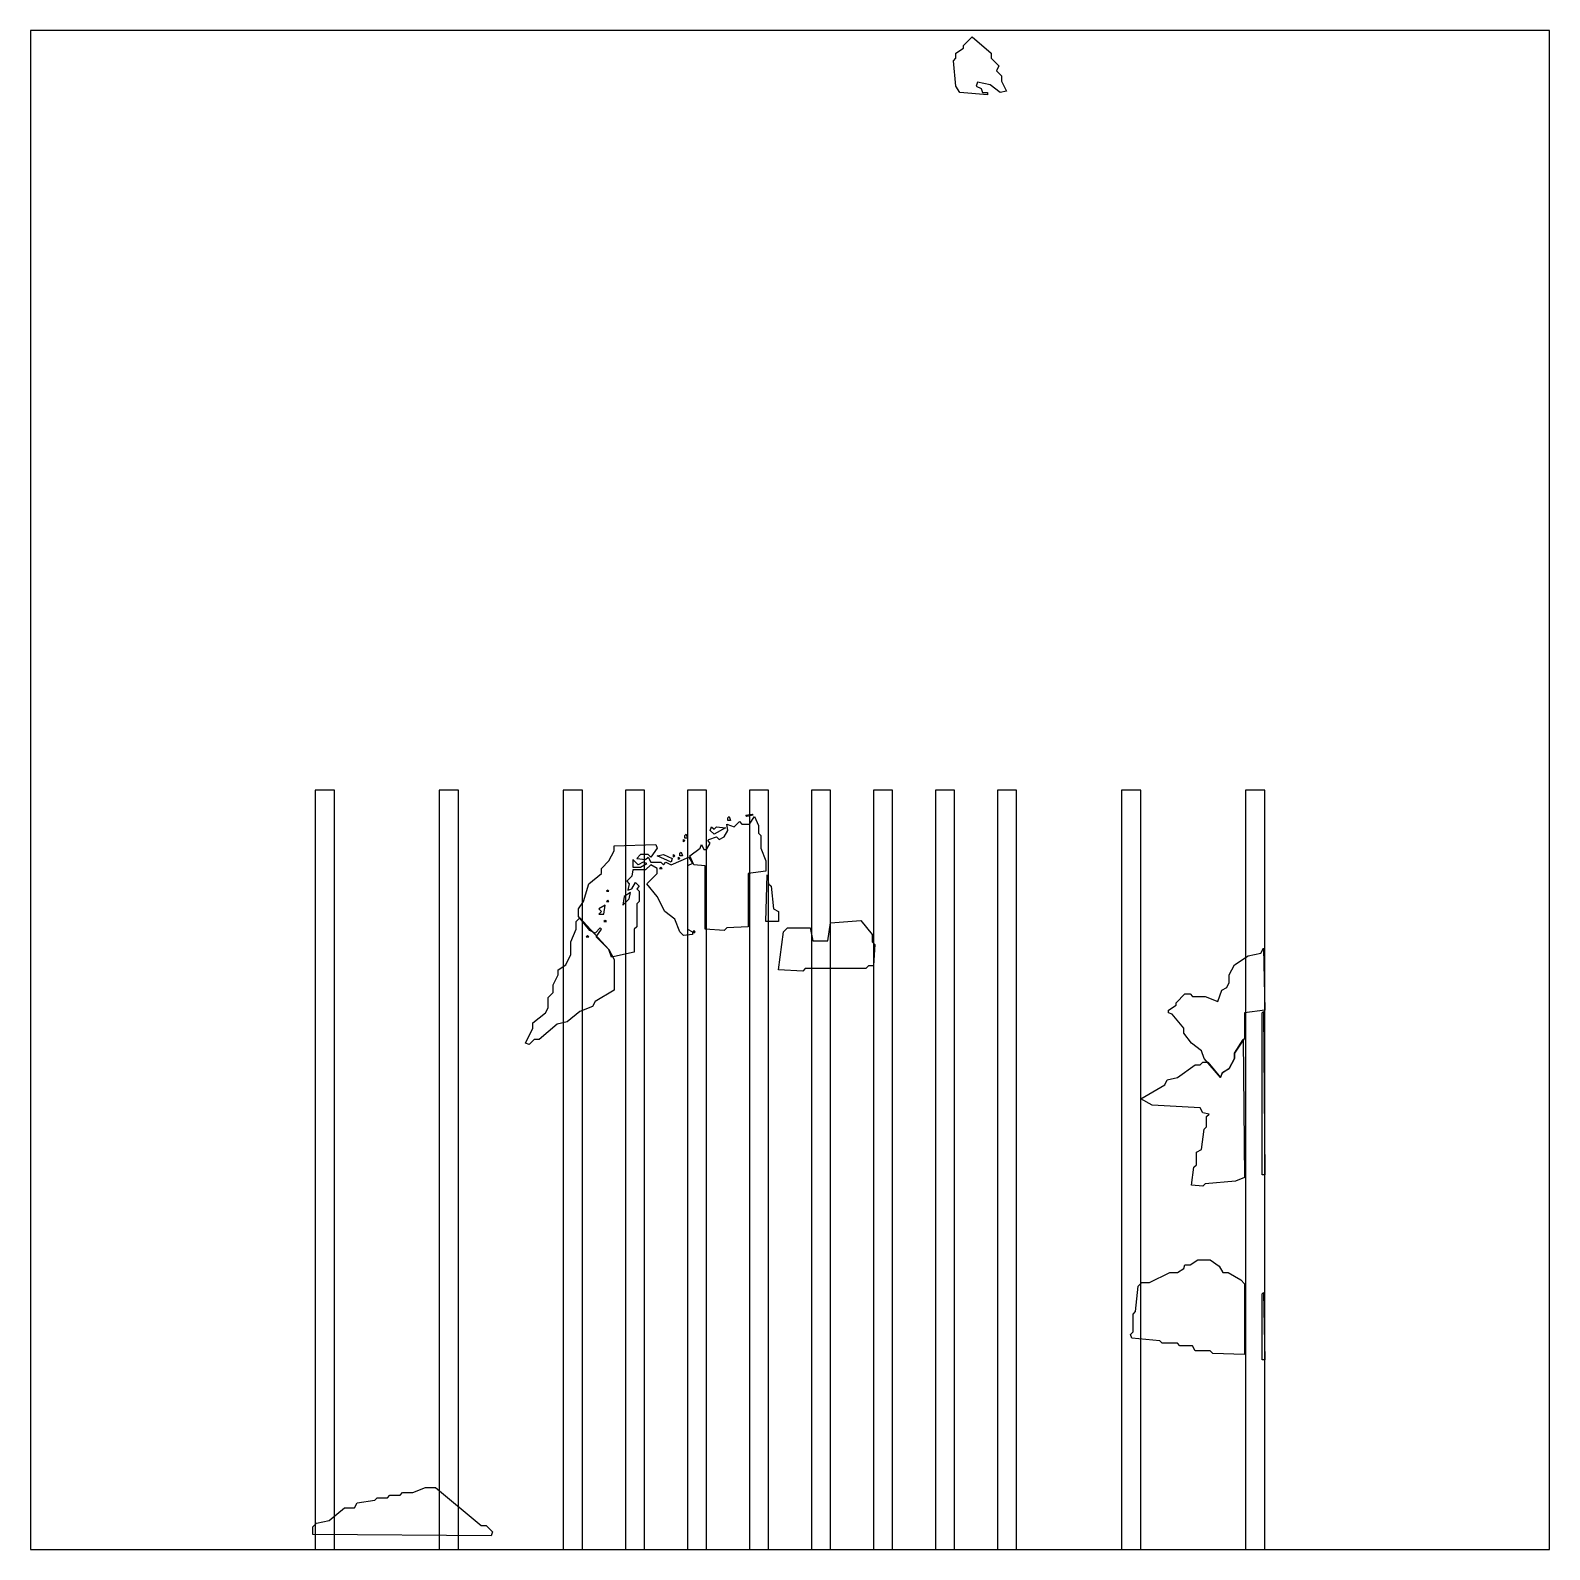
# Model space of a CAD drawing. Header units: millimetres. Extents: x 0 to 283, y 0 to 283.
import ezdxf

# ---------------------------------------------------------------- set-up
doc = ezdxf.new("R2010")
doc.units = ezdxf.units.MM
for name, color, linetype in [('CUT_OUTLINE', 5, 'Continuous'), ('CUT_SLOT', 1, 'Continuous'), ('ENG_D', 3, 'Continuous'), ('ENG_K', 2, 'Continuous'), ('ENG_L', 4, 'Continuous')]:
    doc.layers.add(name, color=color, linetype=linetype)

msp = doc.modelspace()

# ---------------------------------------------------------------- linework, layer by layer
at = {"layer": 'CUT_OUTLINE'}
msp.add_lwpolyline([(0, 0), (282.84, 0), (282.84, 282.84), (0, 282.84), (0, 0)], close=True, dxfattribs=at)
at = {"layer": 'CUT_SLOT'}
for points in [[(53.04, 0), (56.6, 0), (56.6, 141.42), (53.04, 141.42), (53.04, 0)], [(76.13, 0), (79.69, 0), (79.69, 141.42), (76.13, 141.42), (76.13, 0)], [(99.22, 0), (102.79, 0), (102.79, 141.42), (99.22, 141.42), (99.22, 0)], [(110.77, 0), (114.34, 0), (114.34, 141.42), (110.77, 141.42), (110.77, 0)], [(122.32, 0), (125.88, 0), (125.88, 141.42), (122.32, 141.42), (122.32, 0)], [(133.87, 0), (137.43, 0), (137.43, 141.42), (133.87, 141.42), (133.87, 0)], [(145.41, 0), (148.98, 0), (148.98, 141.42), (145.41, 141.42), (145.41, 0)], [(156.96, 0), (160.52, 0), (160.52, 141.42), (156.96, 141.42), (156.96, 0)], [(168.51, 0), (172.07, 0), (172.07, 141.42), (168.51, 141.42), (168.51, 0)], [(180.05, 0), (183.62, 0), (183.62, 141.42), (180.05, 141.42), (180.05, 0)], [(203.15, 0), (206.71, 0), (206.71, 141.42), (203.15, 141.42), (203.15, 0)], [(226.24, 0), (229.81, 0), (229.81, 141.42), (226.24, 141.42), (226.24, 0)]]:
    msp.add_lwpolyline(points, close=True, dxfattribs=at)
at = {"layer": 'ENG_D'}
for points in [[(173.01, 271.29), (172.3, 272.47), (171.83, 277.19), (172.3, 277.66), (172.3, 278.6), (173.71, 279.54), (173.71, 280.01), (175.36, 281.66), (178.9, 278.6), (178.9, 277.66), (180.31, 276.24), (179.84, 275.3), (180.78, 274.36), (180.78, 273.41), (181.73, 271.53), (180.55, 271.29), (178.66, 272.71), (176.31, 273.18), (176.07, 272.47), (177.01, 272), (177.25, 271.29), (178.19, 271.29), (178.19, 270.82), (173.01, 271.29)], [(124.92, 131.29), (125.39, 130.34), (125.87, 130.34), (126.57, 131.52), (126.1, 131.99), (126.34, 132.23), (127.75, 132.7), (128.22, 132.23), (129.16, 132.7), (129.87, 133.88), (129.64, 135.06), (131.05, 134.59), (131.99, 135.53), (132.46, 135.06), (133.88, 135.06), (134.82, 136.47), (135.53, 134.82), (135.53, 133.41), (136, 132.94), (136, 130.58), (136.94, 128.22), (136.94, 126.34), (133.64, 125.87), (133.64, 115.97), (129.64, 115.73), (129.16, 115.26), (125.63, 115.49), (125.63, 127.28), (123.51, 127.51), (122.8, 129.16), (124.69, 130.58), (124.92, 131.29)], [(130.11, 136.47), (130.34, 135.76), (129.87, 135.76), (129.87, 136.24), (130.11, 136.47)], [(134.35, 136.94), (134.59, 136.71), (133.41, 136.47), (133.17, 136.71), (134.35, 136.94)], [(127.75, 134.59), (129.4, 134.35), (127.28, 133.17), (126.57, 133.88), (126.81, 134.59), (127.28, 134.11), (127.75, 134.59)], [(138.36, 119.27), (139.3, 118.79), (139.3, 116.91), (136.94, 116.91), (137.18, 125.63), (137.41, 123.98), (137.89, 123.51), (138.36, 119.27)], [(97.35, 103.71), (97.35, 105.12), (98.29, 107.01), (98.29, 107.95), (99.7, 108.89), (100.64, 110.78), (100.64, 113.14), (101.59, 115.49), (101.59, 116.91), (102.29, 117.62), (107.72, 111.72), (108.66, 109.84), (108.66, 104.18), (105.12, 102.06), (104.65, 101.12), (102.29, 100.17), (99.94, 98.29), (98.05, 97.82), (94.75, 94.99), (93.81, 94.99), (92.87, 94.05), (92.16, 94.28), (93.57, 97.11), (93.57, 98.05), (95.93, 99.94), (96.4, 100.88), (96.4, 102.77), (97.35, 103.71)], [(103.94, 114.08), (103.71, 114.32), (103.47, 114.08), (103.94, 114.08)], [(123.51, 114.79), (123.51, 115.26), (123.74, 115.02), (123.51, 114.79)], [(60.81, 8.72), (64.11, 9.19), (64.58, 9.66), (66.47, 9.66), (66.94, 10.14), (68.83, 10.14), (69.3, 10.61), (71.18, 10.61), (73.54, 11.55), (75.42, 11.55), (83.91, 4.48), (84.85, 4.48), (86.03, 3.3), (85.8, 2.59), (52.56, 2.83), (52.56, 4.24), (53.27, 4.95), (55.63, 5.42), (58.45, 7.78), (60.34, 7.78), (60.81, 8.72)]]:
    msp.add_lwpolyline(points, close=True, dxfattribs=at)
at = {"layer": 'ENG_K'}
for points in [[(139.3, 107.95), (140.24, 115.02), (140.95, 115.73), (145.19, 115.73), (145.66, 113.37), (148.49, 113.37), (148.96, 116.67), (154.62, 117.14), (156.74, 114.55), (156.74, 113.14), (157.21, 112.67), (156.98, 108.66), (156.03, 108.66), (155.56, 108.19), (144.25, 108.19), (143.78, 107.72), (139.3, 107.95)], [(229.34, 99.94), (229.57, 100.17), (229.81, 69.77), (229.34, 69.77), (229.34, 99.94)], [(216.61, 71.18), (217.08, 71.65), (217.08, 74.01), (218.02, 74.48), (218.5, 78.25), (218.97, 78.72), (218.97, 80.61), (219.44, 81.08), (218.26, 81.32), (217.79, 82.26), (208.83, 82.73), (206.71, 83.91), (211.19, 86.5), (211.66, 87.45), (213.55, 87.92), (216.85, 90.27), (217.79, 90.27), (218.26, 90.75), (219.2, 90.75), (221.56, 87.92), (222.03, 88.86), (223.21, 89.57), (224.15, 91.45), (224.15, 92.4), (225.8, 94.99), (226.04, 69.3), (224.39, 68.59), (218.73, 68.12), (218.26, 67.65), (216.14, 67.88), (216.61, 71.18)], [(219.67, 37.01), (216.85, 37.01), (216.37, 37.95), (214.02, 37.95), (213.55, 38.42), (210.72, 38.42), (210.25, 38.89), (205.06, 39.36), (204.83, 40.07), (205.3, 40.54), (205.3, 43.84), (205.77, 44.31), (206.24, 49.03), (206.95, 49.73), (208.36, 49.73), (212.13, 51.62), (213.55, 51.62), (214.72, 52.33), (214.96, 53.03), (215.9, 53.03), (217.32, 53.98), (219.67, 53.98), (221.32, 52.8), (222.03, 51.62), (222.97, 51.62), (225.33, 50.2), (226.04, 49.5), (226.04, 36.3), (220.15, 36.53), (219.67, 37.01)], [(229.34, 47.61), (229.57, 47.85), (229.81, 35.36), (229.34, 35.36), (229.34, 47.61)]]:
    msp.add_lwpolyline(points, close=True, dxfattribs=at)
at = {"layer": 'ENG_L'}
for points in [[(121.86, 132.46), (121.86, 132.94), (122.09, 133.17), (122.33, 132.46), (121.86, 132.46)], [(106.3, 125.87), (106.3, 126.81), (107.72, 128.22), (108.66, 130.11), (108.66, 131.05), (116.44, 131.29), (116.67, 130.58), (115.49, 128.93), (115.02, 129.4), (113.61, 129.4), (112.9, 128.69), (114.55, 128.46), (115.02, 128.93), (115.49, 127.99), (117.38, 127.99), (117.85, 127.51), (118.32, 127.99), (119.27, 127.51), (122.57, 128.93), (123.27, 127.75), (122.33, 127.28), (122.33, 115.49), (123.27, 115.02), (123.27, 114.55), (121.62, 114.32), (120.92, 115.02), (119.97, 117.38), (118.09, 118.79), (116.67, 121.62), (114.79, 123.98), (116.67, 125.87), (116.67, 126.81), (115.49, 127.51), (114.55, 126.57), (112.19, 126.57), (111.96, 125.39), (111.02, 124.45), (111.49, 123.98), (111.25, 122.8), (111.96, 123.04), (112.67, 124.22), (113.37, 123.51), (112.9, 123.04), (113.37, 122.57), (113.37, 120.68), (112.9, 120.21), (112.9, 115.97), (112.43, 115.49), (112.43, 111.25), (108.19, 110.31), (107.72, 111.72), (105.36, 114.08), (106.3, 115.49), (106.07, 115.73), (105.12, 114.79), (104.18, 115.26), (102.06, 117.85), (102.06, 119.27), (103, 120.68), (103.94, 123.98), (106.3, 125.87)], [(121.62, 132.23), (121.86, 131.99), (121.62, 131.76), (121.62, 132.23)], [(112.19, 128.46), (112.19, 127.04), (113.61, 127.04), (114.79, 127.75), (114.08, 127.99), (113.14, 127.51), (112.19, 128.46)], [(116.67, 129.16), (117.85, 129.4), (119.5, 128.69), (119.27, 127.99), (116.67, 129.16)], [(119.74, 128.93), (119.74, 129.4), (119.97, 129.16), (119.74, 128.93)], [(120.68, 128.93), (120.92, 128.69), (120.68, 128.46), (120.68, 128.93)], [(120.92, 129.64), (121.15, 129.87), (121.39, 129.16), (120.92, 129.16), (120.92, 129.64)], [(117.62, 126.81), (117.38, 127.04), (117.14, 126.81), (117.62, 126.81)], [(107.48, 122.8), (107.24, 122.57), (107.72, 122.57), (107.48, 122.8)], [(111.49, 121.15), (111.72, 122.33), (110.54, 121.62), (110.31, 119.97), (111.49, 121.15)], [(106.77, 118.32), (107.01, 119.97), (105.83, 119.27), (106.3, 118.79), (105.83, 118.32), (106.77, 118.32)], [(107.24, 120.68), (107.72, 120.68), (107.48, 120.92), (107.24, 120.68)], [(106.77, 116.91), (107.24, 116.91), (107.01, 117.14), (106.77, 116.91)], [(215.9, 103.47), (216.37, 103), (218.73, 103), (221.09, 102.06), (221.8, 104.18), (222.74, 104.65), (223.21, 105.59), (223.21, 107.01), (224.15, 108.89), (226.75, 110.54), (229.1, 111.02), (229.57, 111.96), (229.81, 100.41), (226.04, 99.94), (226.04, 95.22), (224.15, 92.4), (224.15, 91.45), (223.21, 89.57), (221.8, 88.62), (221.56, 87.92), (218.5, 91.45), (218.02, 92.87), (216.14, 94.28), (214.72, 96.17), (214.72, 97.11), (212.6, 99.7), (211.9, 99.94), (211.9, 100.41), (213.31, 101.35), (213.31, 101.82), (214.96, 103.47), (215.9, 103.47)]]:
    msp.add_lwpolyline(points, close=True, dxfattribs=at)

doc.saveas('drawing.dxf')
